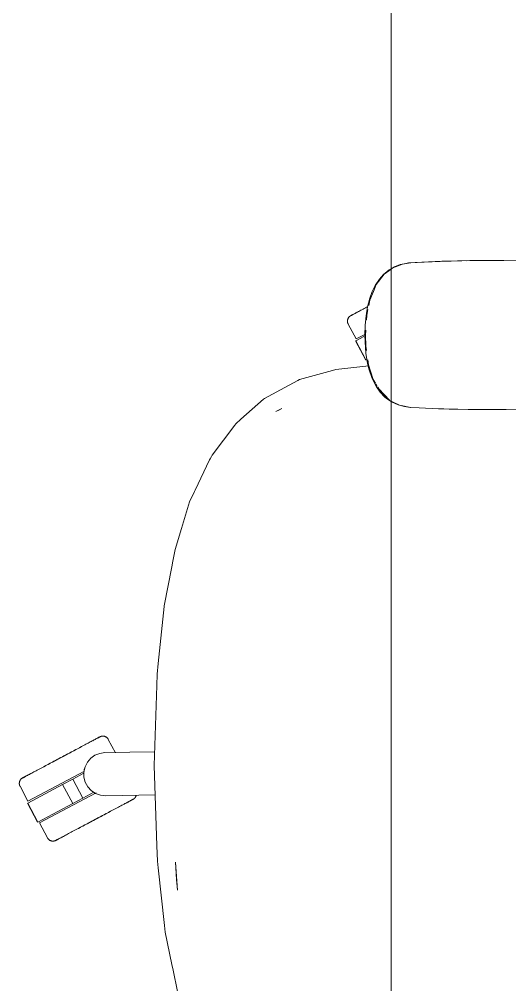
# Model space of a CAD drawing. Header units: millimetres. Extents: x 155927 to 295199, y -4084 to 97293.
# Drawn here: x 186882 to 187200, y 33406 to 34034 of the extents above; entities that cross this region are included whole.
import ezdxf

# ---------------------------------------------------------------- set-up
doc = ezdxf.new("R2010")
doc.units = ezdxf.units.MM
doc.header["$MEASUREMENT"] = 0
doc.layers.add('G-IMPT', color=8, linetype='CONTINUOUS', lineweight=9)
doc.layers.add('I-FURN', color=8, linetype='CONTINUOUS', lineweight=9)

msp = doc.modelspace()

# ---------------------------------------------------------------- linework, layer by layer
at = {"layer": 'G-IMPT'}
for p, q in [((187156.28, 33876.32), (187134.5, 33875.23)), ((187155.07, 33876.28), (187134.5, 33875.23)), ((187156.28, 33876.32), (187136.1, 33875.35)), ((187176.47, 33876.79), (187155.07, 33876.28)), ((187166.64, 33876.62), (187155.07, 33876.28)), ((187155.07, 33876.28), (187156.28, 33876.32)), ((187176.47, 33876.79), (187156.28, 33876.32)), ((187166.64, 33876.62), (187185.86, 33876.83)), ((187176.47, 33876.79), (187166.64, 33876.62)), ((187196.65, 33876.74), (187166.64, 33876.62)), ((187174.43, 33876.77), (187172.52, 33876.69)), ((187176.47, 33876.75), (187174.43, 33876.77)), ((187196.65, 33876.74), (187176.47, 33876.79)), ((187196.65, 33876.74), (187185.86, 33876.83)), ((187196.65, 33876.74), (187205.07, 33876.57)), ((187122.04, 33870.82), (187118.3, 33867.74)), ((187123.23, 33871.21), (187118.81, 33867.94)), ((187123.23, 33871.5), (187122.04, 33870.82)), ((187125.47, 33872.78), (187123.23, 33871.5)), ((187124.44, 33872.11), (187123.23, 33871.21)), ((187130.63, 33874.52), (187124.44, 33872.11)), ((187125.47, 33872.78), (187129.11, 33874.17)), ((187130.46, 33874.54), (187129.11, 33874.17)), ((187130.46, 33874.54), (187132.85, 33874.98)), ((187130.63, 33874.52), (187134.48, 33875.1)), ((187134.5, 33875.23), (187132.85, 33874.98)), ((187134.5, 33875.23), (187136.1, 33875.35)), ((187112.97, 33860.65), (187115.63, 33864.7)), ((187118.81, 33867.94), (187113.6, 33861.15)), ((187115.63, 33864.7), (187118.3, 33867.74)), ((187109.43, 33851.13), (187111.76, 33856.76)), ((187112.97, 33860.65), (187110.99, 33856.58)), ((187113.6, 33861.15), (187111.76, 33856.76)), ((187109.4, 33852.25), (187107.97, 33846.77)), ((187109.43, 33851.13), (187108.72, 33847.67)), ((187109.4, 33852.25), (187110.99, 33856.58)), ((187106.98, 33840.83), (187107.97, 33846.77)), ((187108.16, 33844.92), (187107.39, 33841.17)), ((187106.98, 33840.83), (187106.41, 33834.68)), ((187107.39, 33841.17), (187107.19, 33837.97)), ((187106.23, 33828.35), (187106.41, 33834.68)), ((187106.32, 33823.84), (187106.23, 33828.35)), ((187106.79, 33831.46), (187106.6, 33828.35)), ((187106.83, 33821.18), (187106.6, 33828.35)), ((187106.32, 33823.84), (187106.89, 33816.52)), ((187106.83, 33821.18), (187107.23, 33818.4)), ((187108.01, 33809.76), (187106.89, 33816.52)), ((187108.68, 33808.42), (187087.4, 33806)), ((187108.99, 33805.84), (187108.01, 33809.76)), ((187108.1, 33812.21), (187108.56, 33808.92)), ((187108.56, 33808.92), (187111.59, 33799.53)), ((187085.14, 33805.37), (187063.79, 33799.36)), ((187085.14, 33805.37), (187087.4, 33806)), ((187108.99, 33805.84), (187110.73, 33800.75)), ((187110.73, 33800.75), (187112.93, 33796.11)), ((187062.68, 33798.76), (187051.45, 33792.75)), ((187063.79, 33799.36), (187062.68, 33798.76)), ((187111.59, 33799.53), (187113.06, 33797.08)), ((187112.93, 33796.11), (187113.74, 33794.74)), ((187113.34, 33796.61), (187114.2, 33795.17)), ((187116.18, 33791.28), (187113.74, 33794.74)), ((187114.67, 33794.38), (187116.55, 33791.23)), ((187051.45, 33792.75), (187041.01, 33787.17)), ((187115.36, 33793.32), (187122.26, 33785.92)), ((187115.36, 33793.32), (187116.64, 33791.85)), ((187119.05, 33788.24), (187116.18, 33791.28)), ((187116.55, 33791.23), (187122.26, 33785.92)), ((187116.77, 33791.69), (187119.85, 33788.16)), ((187119.05, 33788.24), (187120.37, 33787.1)), ((187122.26, 33785.92), (187119.85, 33788.16)), ((187025.56, 33773.56), (187040.34, 33786.58)), ((187040.34, 33786.58), (187041.01, 33787.17)), ((187123.23, 33785.15), (187120.37, 33787.1)), ((187124.5, 33784.82), (187123.23, 33785.45)), ((187123.59, 33784.9), (187127.92, 33782.91)), ((187124.5, 33784.82), (187128.76, 33782.72)), ((187131.87, 33781.85), (187127.92, 33782.91)), ((187128.76, 33782.72), (187136.1, 33781.35)), ((187135.88, 33781.35), (187131.87, 33781.85)), ((187141.54, 33781.06), (187135.88, 33781.35)), ((187048.31, 33778.56), (187052.2, 33780.51)), ((187048.31, 33778.56), (187050.61, 33779.73)), ((187050.61, 33779.73), (187052.2, 33780.51)), ((187141.54, 33781.06), (187154.1, 33780.45)), ((187157.65, 33780.32), (187154.1, 33780.45)), ((187173.32, 33779.95), (187157.65, 33780.32)), ((187161.05, 33780.27), (187164.37, 33780.12)), ((187166.59, 33780.12), (187164.37, 33780.12)), ((187173.32, 33779.95), (187177.83, 33779.89)), ((187177.83, 33779.89), (187192.54, 33779.9)), ((187198.01, 33779.97), (187192.54, 33779.9)), ((187198.01, 33779.97), (187210.32, 33780.27)), ((187007, 33750.23), (187021.57, 33769.72)), ((187021.57, 33769.72), (187022.3, 33770.69)), ((187025.56, 33773.56), (187022.3, 33770.69)), ((187007, 33750.23), (187006.54, 33749.46)), ((187005.18, 33747.17), (186995.92, 33727.53)), ((187005.18, 33747.17), (187005.6, 33747.88)), ((187006.54, 33749.46), (187005.6, 33747.88)), ((186992.29, 33719.85), (186995.48, 33726.61)), ((186995.92, 33727.53), (186995.48, 33726.61)), ((186992.29, 33719.85), (186986.97, 33702.58)), ((186986.97, 33702.58), (186982.78, 33688.97)), ((186982.78, 33688.97), (186981.32, 33681.37)), ((186980.62, 33677.7), (186981.32, 33681.37)), ((186980.62, 33677.7), (186975.75, 33652.32)), ((186975.66, 33651.86), (186971.84, 33614.87)), ((186975.66, 33651.86), (186975.75, 33652.32)), ((186971.84, 33614.87), (186971.11, 33607.8)), ((186970.88, 33600.54), (186971.11, 33607.8)), ((186969.26, 33548.38), (186970.88, 33600.54)), ((186970.97, 33496.2), (186969.26, 33548.38)), ((186970.97, 33496.2), (186971.29, 33486.26)), ((186971.77, 33481.88), (186971.29, 33486.26)), ((186971.77, 33481.88), (186975.9, 33444.44)), ((186983.17, 33485.72), (186983.81, 33474.39)), ((186983.17, 33485.72), (186984.42, 33467.44)), ((186984.42, 33467.44), (186983.81, 33474.39)), ((186976.39, 33440.02), (186975.9, 33444.44)), ((186980.74, 33419.08), (186976.39, 33440.02)), ((186980.74, 33419.08), (186981.5, 33415.4)), ((186981.5, 33415.4), (186984.37, 33401.58))]:
    msp.add_line(p, q, dxfattribs=at)
at = {"layer": 'I-FURN'}
for p, q in [((187123.23, 32826.14), (187123.23, 34226.14)), ((187123.23, 34226.14), (187123.23, 32826.14)), ((187102.96, 33844.1), (187102.33, 33843.77)), ((187103.63, 33844.46), (187102.96, 33844.1)), ((187104.32, 33844.82), (187103.63, 33844.46)), ((187105.04, 33845.21), (187104.32, 33844.82)), ((187105.79, 33845.61), (187105.04, 33845.21)), ((187106.57, 33846.02), (187105.79, 33845.61)), ((187107.37, 33846.45), (187106.57, 33846.02)), ((187108.19, 33846.88), (187107.37, 33846.45)), ((187094.9, 33837.67), (187094.91, 33837.83)), ((187094.91, 33837.83), (187094.93, 33837.99)), ((187094.93, 33837.99), (187094.96, 33838.15)), ((187094.96, 33838.15), (187095, 33838.31)), ((187095, 33838.31), (187095.04, 33838.47)), ((187095.04, 33838.47), (187095.08, 33838.62)), ((187095.08, 33838.62), (187095.13, 33838.77)), ((187095.13, 33838.77), (187095.19, 33838.92)), ((187095.19, 33838.92), (187095.26, 33839.07)), ((187095.26, 33839.07), (187095.33, 33839.22)), ((187095.33, 33839.22), (187095.4, 33839.36)), ((187095.4, 33839.36), (187095.49, 33839.5)), ((187095.49, 33839.5), (187095.57, 33839.63)), ((187095.57, 33839.63), (187095.66, 33839.77)), ((187095.66, 33839.77), (187095.76, 33839.89)), ((187095.76, 33839.89), (187095.87, 33840.02)), ((187095.87, 33840.02), (187095.97, 33840.14)), ((187095.97, 33840.14), (187096.09, 33840.25)), ((187096.09, 33840.25), (187096.2, 33840.36)), ((187096.2, 33840.36), (187096.32, 33840.47)), ((187096.32, 33840.47), (187096.45, 33840.57)), ((187096.45, 33840.57), (187096.58, 33840.67)), ((187096.58, 33840.67), (187096.71, 33840.76)), ((187096.71, 33840.76), (187096.85, 33840.84)), ((187096.85, 33840.84), (187096.99, 33840.92)), ((187096.99, 33840.92), (187097.03, 33840.95)), ((187097.07, 33840.97), (187097.03, 33840.95)), ((187097.03, 33840.95), (187097.05, 33840.96)), ((187097.03, 33840.95), (187097.03, 33840.95)), ((187097.05, 33840.96), (187097.11, 33840.99)), ((187097.16, 33841.01), (187097.07, 33840.97)), ((187097.11, 33840.99), (187097.21, 33841.04)), ((187097.28, 33841.08), (187097.16, 33841.01)), ((187097.21, 33841.04), (187097.35, 33841.12)), ((187097.44, 33841.17), (187097.28, 33841.08)), ((187097.35, 33841.12), (187097.53, 33841.21)), ((187097.64, 33841.27), (187097.44, 33841.17)), ((187097.53, 33841.21), (187097.75, 33841.33)), ((187097.88, 33841.4), (187097.64, 33841.27)), ((187097.75, 33841.33), (187098.01, 33841.47)), ((187098.16, 33841.55), (187097.88, 33841.4)), ((187098.01, 33841.47), (187098.3, 33841.62)), ((187098.48, 33841.72), (187098.16, 33841.55)), ((187098.3, 33841.62), (187098.64, 33841.8)), ((187098.83, 33841.91), (187098.48, 33841.72)), ((187098.64, 33841.8), (187099.01, 33842)), ((187099.23, 33842.12), (187098.83, 33841.91)), ((187099.01, 33842), (187099.42, 33842.22)), ((187099.66, 33842.34), (187099.23, 33842.12)), ((187099.42, 33842.22), (187099.87, 33842.46)), ((187100.12, 33842.59), (187099.66, 33842.34)), ((187099.87, 33842.46), (187100.35, 33842.71)), ((187100.62, 33842.86), (187100.12, 33842.59)), ((187100.35, 33842.71), (187100.87, 33842.99)), ((187101.16, 33843.14), (187100.62, 33842.86)), ((187100.87, 33842.99), (187101.42, 33843.28)), ((187101.73, 33843.45), (187101.16, 33843.14)), ((187101.42, 33843.28), (187102, 33843.59)), ((187102.33, 33843.77), (187101.73, 33843.45)), ((187094.89, 33837.51), (187094.9, 33837.67)), ((187094.89, 33837.35), (187094.89, 33837.51)), ((187094.89, 33837.19), (187094.89, 33837.35)), ((187094.9, 33837.03), (187094.89, 33837.19)), ((187094.92, 33836.87), (187094.9, 33837.03)), ((187094.95, 33836.71), (187094.92, 33836.87)), ((187094.98, 33836.55), (187094.95, 33836.71)), ((187095.01, 33836.39), (187094.98, 33836.55)), ((187095.05, 33836.24), (187095.01, 33836.39)), ((187095.1, 33836.09), (187095.05, 33836.24)), ((187095.16, 33835.93), (187095.1, 33836.09)), ((187095.22, 33835.79), (187095.16, 33835.93)), ((187095.29, 33835.64), (187095.22, 33835.79)), ((187095.36, 33835.49), (187095.29, 33835.64)), ((187095.36, 33835.49), (187100.51, 33825.81)), ((187100.33, 33824.58), (187105.62, 33827.39)), ((187100.51, 33825.81), (187106.14, 33828.8)), ((187100.15, 33824.49), (187106.73, 33812.13)), ((187106.9, 33812.22), (187100.33, 33824.58)), ((187106.99, 33812.27), (187106.9, 33812.22)), ((186924.03, 33561.86), (186923.22, 33561.43)), ((186924.82, 33562.28), (186924.03, 33561.86)), ((186925.58, 33562.69), (186924.82, 33562.28)), ((186926.32, 33563.08), (186925.58, 33562.69)), ((186927.02, 33563.45), (186926.32, 33563.08)), ((186927.7, 33563.81), (186927.02, 33563.45)), ((186928.35, 33564.16), (186927.7, 33563.81)), ((186928.97, 33564.49), (186928.35, 33564.16)), ((186929.55, 33564.8), (186928.97, 33564.49)), ((186929.24, 33564.63), (186929.81, 33564.93)), ((186930.1, 33565.09), (186929.55, 33564.8)), ((186929.81, 33564.93), (186930.34, 33565.22)), ((186930.62, 33565.36), (186930.1, 33565.09)), ((186930.34, 33565.22), (186930.85, 33565.48)), ((186931.1, 33565.62), (186930.62, 33565.36)), ((186930.85, 33565.48), (186931.31, 33565.73)), ((186931.55, 33565.86), (186931.1, 33565.62)), ((186931.31, 33565.73), (186931.74, 33565.96)), ((186931.96, 33566.08), (186931.55, 33565.86)), ((186931.74, 33565.96), (186932.13, 33566.17)), ((186932.33, 33566.27), (186931.96, 33566.08)), ((186932.13, 33566.17), (186932.49, 33566.36)), ((186932.67, 33566.45), (186932.33, 33566.27)), ((186932.49, 33566.36), (186932.81, 33566.53)), ((186932.96, 33566.61), (186932.67, 33566.45)), ((186932.81, 33566.53), (186933.09, 33566.68)), ((186933.22, 33566.75), (186932.96, 33566.61)), ((186933.09, 33566.68), (186933.33, 33566.8)), ((186933.44, 33566.86), (186933.22, 33566.75)), ((186933.33, 33566.8), (186933.53, 33566.91)), ((186933.62, 33566.96), (186933.44, 33566.86)), ((186933.53, 33566.91), (186933.69, 33567)), ((186933.76, 33567.04), (186933.62, 33566.96)), ((186933.69, 33567), (186933.81, 33567.06)), ((186933.86, 33567.09), (186933.76, 33567.04)), ((186933.81, 33567.06), (186933.89, 33567.11)), ((186933.92, 33567.12), (186933.86, 33567.09)), ((186933.89, 33567.11), (186933.94, 33567.13)), ((186933.94, 33567.13), (186933.92, 33567.12)), ((186933.94, 33567.13), (186934.09, 33567.2)), ((186933.94, 33567.13), (186933.94, 33567.13)), ((186934.09, 33567.2), (186934.23, 33567.27)), ((186934.23, 33567.27), (186934.38, 33567.33)), ((186934.38, 33567.33), (186934.53, 33567.39)), ((186934.53, 33567.39), (186934.69, 33567.44)), ((186934.69, 33567.44), (186934.84, 33567.48)), ((186934.84, 33567.48), (186935, 33567.52)), ((186935, 33567.52), (186935.16, 33567.55)), ((186935.16, 33567.55), (186935.32, 33567.57)), ((186935.32, 33567.57), (186935.48, 33567.59)), ((186935.48, 33567.59), (186935.64, 33567.6)), ((186935.64, 33567.6), (186935.8, 33567.6)), ((186935.8, 33567.6), (186935.96, 33567.6)), ((186935.96, 33567.6), (186936.12, 33567.59)), ((186936.12, 33567.59), (186936.28, 33567.58)), ((186936.28, 33567.58), (186936.44, 33567.56)), ((186936.44, 33567.56), (186936.6, 33567.53)), ((186936.6, 33567.53), (186936.76, 33567.5)), ((186936.76, 33567.5), (186936.91, 33567.46)), ((186936.91, 33567.46), (186937.07, 33567.41)), ((186937.07, 33567.41), (186937.22, 33567.36)), ((186937.22, 33567.36), (186937.37, 33567.3)), ((186937.37, 33567.3), (186937.52, 33567.23)), ((186937.52, 33567.23), (186937.66, 33567.16)), ((186937.66, 33567.16), (186937.81, 33567.09)), ((186937.81, 33567.09), (186937.94, 33567.01)), ((186937.94, 33567.01), (186938.08, 33566.92)), ((186938.08, 33566.92), (186938.21, 33566.83)), ((186938.21, 33566.83), (186938.34, 33566.73)), ((186938.34, 33566.73), (186938.46, 33566.63)), ((186938.46, 33566.63), (186938.58, 33566.52)), ((186938.58, 33566.52), (186938.7, 33566.41)), ((186938.7, 33566.41), (186938.81, 33566.29)), ((186938.81, 33566.29), (186938.92, 33566.17)), ((186938.92, 33566.17), (186939.02, 33566.04)), ((186939.02, 33566.04), (186939.12, 33565.91)), ((186939.12, 33565.91), (186939.21, 33565.78)), ((186939.21, 33565.78), (186939.29, 33565.64)), ((186939.29, 33565.64), (186939.37, 33565.5)), ((186939.37, 33565.5), (186939.39, 33565.46)), ((186944.09, 33556.62), (186939.39, 33565.46)), ((186912.08, 33555.51), (186911.08, 33554.98)), ((186911.54, 33555.22), (186912.54, 33555.75)), ((186913.08, 33556.04), (186912.08, 33555.51)), ((186912.54, 33555.75), (186913.53, 33556.28)), ((186914.06, 33556.56), (186913.08, 33556.04)), ((186913.53, 33556.28), (186914.52, 33556.8)), ((186915.04, 33557.08), (186914.06, 33556.56)), ((186914.52, 33556.8), (186915.49, 33557.32)), ((186916.01, 33557.6), (186915.04, 33557.08)), ((186915.49, 33557.32), (186916.45, 33557.83)), ((186916.97, 33558.11), (186916.01, 33557.6)), ((186916.45, 33557.83), (186917.41, 33558.34)), ((186917.91, 33558.61), (186916.97, 33558.11)), ((186917.41, 33558.34), (186918.34, 33558.84)), ((186918.84, 33559.1), (186917.91, 33558.61)), ((186918.34, 33558.84), (186919.27, 33559.33)), ((186919.76, 33559.59), (186918.84, 33559.1)), ((186919.27, 33559.33), (186920.17, 33559.81)), ((186920.65, 33560.07), (186919.76, 33559.59)), ((186920.17, 33559.81), (186921.06, 33560.28)), ((186921.53, 33560.53), (186920.65, 33560.07)), ((186921.06, 33560.28), (186921.93, 33560.74)), ((186922.39, 33560.99), (186921.53, 33560.53)), ((186921.93, 33560.74), (186922.77, 33561.19)), ((186923.22, 33561.43), (186922.39, 33560.99)), ((186930.73, 33555.13), (186933.86, 33556.38)), ((186933.86, 33556.38), (186937.2, 33556.84)), ((186937.2, 33556.84), (186969.54, 33557.41)), ((186900.2, 33549.19), (186899.27, 33548.69)), ((186899.7, 33548.92), (186900.64, 33549.42)), ((186901.16, 33549.7), (186900.2, 33549.19)), ((186900.64, 33549.42), (186901.6, 33549.93)), ((186902.12, 33550.21), (186901.16, 33549.7)), ((186901.6, 33549.93), (186902.57, 33550.45)), ((186903.09, 33550.73), (186902.12, 33550.21)), ((186902.57, 33550.45), (186903.54, 33550.97)), ((186904.08, 33551.25), (186903.09, 33550.73)), ((186903.54, 33550.97), (186904.53, 33551.49)), ((186905.07, 33551.78), (186904.08, 33551.25)), ((186904.53, 33551.49), (186905.53, 33552.02)), ((186906.06, 33552.31), (186905.07, 33551.78)), ((186905.53, 33552.02), (186906.53, 33552.55)), ((186907.07, 33552.84), (186906.06, 33552.31)), ((186906.53, 33552.55), (186907.53, 33553.09)), ((186908.07, 33553.38), (186907.07, 33552.84)), ((186907.53, 33553.09), (186908.53, 33553.62)), ((186909.08, 33553.91), (186908.07, 33553.38)), ((186908.53, 33553.62), (186909.54, 33554.16)), ((186910.08, 33554.44), (186909.08, 33553.91)), ((186909.54, 33554.16), (186910.54, 33554.69)), ((186911.08, 33554.98), (186910.08, 33554.44)), ((186910.54, 33554.69), (186911.54, 33555.22)), ((186924.28, 33547.58), (186925.8, 33550.6)), ((186925.8, 33550.6), (186927.99, 33553.16)), ((186927.99, 33553.16), (186930.73, 33555.13)), ((186887.15, 33525.26), (186923.87, 33544.79)), ((186888.37, 33542.9), (186887.8, 33542.6)), ((186888.06, 33542.73), (186888.64, 33543.05)), ((186888.97, 33543.22), (186888.37, 33542.9)), ((186889.6, 33543.56), (186888.97, 33543.22)), ((186890.27, 33543.91), (186889.6, 33543.56)), ((186890.96, 33544.28), (186890.27, 33543.91)), ((186891.68, 33544.66), (186890.96, 33544.28)), ((186892.43, 33545.06), (186891.68, 33544.66)), ((186893.21, 33545.47), (186892.43, 33545.06)), ((186894.01, 33545.9), (186893.21, 33545.47)), ((186894.84, 33546.34), (186894.01, 33545.9)), ((186895.68, 33546.79), (186894.84, 33546.34)), ((186896.55, 33547.25), (186895.68, 33546.79)), ((186897.44, 33547.72), (186896.55, 33547.25)), ((186898.34, 33548.2), (186897.44, 33547.72)), ((186897.85, 33547.94), (186898.77, 33548.43)), ((186899.27, 33548.69), (186898.34, 33548.2)), ((186898.77, 33548.43), (186899.7, 33548.92)), ((186916.32, 33539.64), (186923.46, 33543.44)), ((186923.53, 33544.29), (186924.28, 33547.58)), ((186923.59, 33540.92), (186923.53, 33544.29)), ((186881.53, 33536.97), (186881.54, 33537.13)), ((186881.53, 33536.81), (186881.53, 33536.97)), ((186881.53, 33536.65), (186881.53, 33536.81)), ((186881.54, 33536.48), (186881.53, 33536.65)), ((186881.54, 33537.13), (186881.55, 33537.29)), ((186881.55, 33537.29), (186881.58, 33537.45)), ((186881.58, 33537.45), (186881.6, 33537.61)), ((186881.6, 33537.61), (186881.64, 33537.77)), ((186881.64, 33537.77), (186881.68, 33537.92)), ((186881.68, 33537.92), (186881.72, 33538.08)), ((186881.72, 33538.08), (186881.78, 33538.23)), ((186881.78, 33538.23), (186881.83, 33538.38)), ((186881.83, 33538.38), (186881.9, 33538.53)), ((186881.9, 33538.53), (186881.97, 33538.67)), ((186881.97, 33538.67), (186882.04, 33538.81)), ((186882.04, 33538.81), (186882.13, 33538.95)), ((186882.13, 33538.95), (186882.21, 33539.09)), ((186882.21, 33539.09), (186882.31, 33539.22)), ((186882.31, 33539.22), (186882.4, 33539.35)), ((186882.4, 33539.35), (186882.51, 33539.47)), ((186882.51, 33539.47), (186882.61, 33539.59)), ((186882.61, 33539.59), (186882.73, 33539.71)), ((186882.73, 33539.71), (186882.84, 33539.82)), ((186882.84, 33539.82), (186882.96, 33539.93)), ((186882.96, 33539.93), (186883.09, 33540.03)), ((186883.09, 33540.03), (186883.22, 33540.12)), ((186883.22, 33540.12), (186883.35, 33540.21)), ((186883.35, 33540.21), (186883.49, 33540.3)), ((186883.49, 33540.3), (186883.63, 33540.38)), ((186883.63, 33540.38), (186883.67, 33540.4)), ((186883.71, 33540.43), (186883.67, 33540.4)), ((186883.67, 33540.4), (186883.69, 33540.41)), ((186883.67, 33540.4), (186883.67, 33540.4)), ((186883.69, 33540.41), (186883.75, 33540.44)), ((186883.8, 33540.47), (186883.71, 33540.43)), ((186883.75, 33540.44), (186883.85, 33540.5)), ((186883.92, 33540.53), (186883.8, 33540.47)), ((186883.85, 33540.5), (186883.99, 33540.57)), ((186884.08, 33540.62), (186883.92, 33540.53)), ((186883.99, 33540.57), (186884.17, 33540.67)), ((186884.28, 33540.73), (186884.08, 33540.62)), ((186884.17, 33540.67), (186884.39, 33540.78)), ((186884.52, 33540.85), (186884.28, 33540.73)), ((186884.39, 33540.78), (186884.65, 33540.92)), ((186884.8, 33541), (186884.52, 33540.85)), ((186884.65, 33540.92), (186884.94, 33541.08)), ((186885.12, 33541.17), (186884.8, 33541)), ((186884.94, 33541.08), (186885.28, 33541.26)), ((186885.48, 33541.36), (186885.12, 33541.17)), ((186885.28, 33541.26), (186885.65, 33541.46)), ((186885.87, 33541.57), (186885.48, 33541.36)), ((186885.65, 33541.46), (186886.06, 33541.67)), ((186886.3, 33541.8), (186885.87, 33541.57)), ((186886.06, 33541.67), (186886.51, 33541.91)), ((186886.76, 33542.05), (186886.3, 33541.8)), ((186886.51, 33541.91), (186886.99, 33542.17)), ((186887.26, 33542.31), (186886.76, 33542.05)), ((186886.99, 33542.17), (186887.51, 33542.44)), ((186887.8, 33542.6), (186887.26, 33542.31)), ((186887.51, 33542.44), (186888.06, 33542.73)), ((186909.68, 33536.11), (186916.32, 33539.64)), ((186922.89, 33527.28), (186916.32, 33539.64)), ((186924.45, 33537.66), (186923.59, 33540.92)), ((186926.07, 33534.7), (186924.45, 33537.66)), ((186881.56, 33536.32), (186881.54, 33536.48)), ((186881.59, 33536.16), (186881.56, 33536.32)), ((186881.62, 33536.01), (186881.59, 33536.16)), ((186881.65, 33535.85), (186881.62, 33536.01)), ((186881.7, 33535.69), (186881.65, 33535.85)), ((186881.74, 33535.54), (186881.7, 33535.69)), ((186881.8, 33535.39), (186881.74, 33535.54)), ((186881.86, 33535.24), (186881.8, 33535.39)), ((186881.93, 33535.09), (186881.86, 33535.24)), ((186882, 33534.95), (186881.93, 33535.09)), ((186882, 33534.95), (186887.15, 33525.26)), ((186886.97, 33524.03), (186909.68, 33536.11)), ((186894.66, 33511.14), (186931.41, 33530.68)), ((186916.25, 33523.75), (186909.68, 33536.11)), ((186930.03, 33531.08), (186922.89, 33527.28)), ((186928.35, 33532.22), (186926.07, 33534.7)), ((186931.16, 33530.35), (186928.35, 33532.22)), ((186934.34, 33529.21), (186931.16, 33530.35)), ((186893.54, 33511.67), (186886.97, 33524.03)), ((186922.89, 33527.28), (186916.25, 33523.75)), ((186937.69, 33528.86), (186934.34, 33529.21)), ((186969.88, 33529.42), (186937.69, 33528.86)), ((186950.23, 33523.7), (186950.84, 33524.02)), ((186951.15, 33524.18), (186950.56, 33523.87)), ((186950.84, 33524.02), (186951.4, 33524.32)), ((186951.7, 33524.47), (186951.15, 33524.18)), ((186951.4, 33524.32), (186951.94, 33524.6)), ((186952.21, 33524.75), (186951.7, 33524.47)), ((186951.94, 33524.6), (186952.44, 33524.87)), ((186952.7, 33525.01), (186952.21, 33524.75)), ((186952.44, 33524.87), (186952.91, 33525.12)), ((186953.14, 33525.24), (186952.7, 33525.01)), ((186952.91, 33525.12), (186953.34, 33525.35)), ((186953.55, 33525.46), (186953.14, 33525.24)), ((186953.34, 33525.35), (186953.73, 33525.55)), ((186953.93, 33525.66), (186953.55, 33525.46)), ((186953.73, 33525.55), (186954.09, 33525.74)), ((186954.26, 33525.84), (186953.93, 33525.66)), ((186954.09, 33525.74), (186954.4, 33525.91)), ((186954.56, 33526), (186954.26, 33525.84)), ((186954.4, 33525.91), (186954.68, 33526.06)), ((186954.82, 33526.13), (186954.56, 33526)), ((186954.68, 33526.06), (186954.92, 33526.19)), ((186955.04, 33526.25), (186954.82, 33526.13)), ((186954.92, 33526.19), (186955.12, 33526.3)), ((186955.22, 33526.35), (186955.04, 33526.25)), ((186955.12, 33526.3), (186955.29, 33526.38)), ((186955.36, 33526.42), (186955.22, 33526.35)), ((186955.29, 33526.38), (186955.41, 33526.45)), ((186955.46, 33526.47), (186955.36, 33526.42)), ((186955.41, 33526.45), (186955.49, 33526.49)), ((186955.52, 33526.51), (186955.46, 33526.47)), ((186955.49, 33526.49), (186955.53, 33526.51)), ((186955.54, 33526.52), (186955.52, 33526.51)), ((186955.53, 33526.51), (186955.54, 33526.52)), ((186955.58, 33526.54), (186955.54, 33526.52)), ((186955.72, 33526.62), (186955.58, 33526.54)), ((186955.85, 33526.7), (186955.72, 33526.62)), ((186955.99, 33526.79), (186955.85, 33526.7)), ((186956.11, 33526.89), (186955.99, 33526.79)), ((186956.24, 33526.99), (186956.11, 33526.89)), ((186956.36, 33527.1), (186956.24, 33526.99)), ((186956.48, 33527.21), (186956.36, 33527.1)), ((186956.59, 33527.32), (186956.48, 33527.21)), ((186956.7, 33527.44), (186956.59, 33527.32)), ((186956.8, 33527.57), (186956.7, 33527.44)), ((186956.9, 33527.7), (186956.8, 33527.57)), ((186956.99, 33527.83), (186956.9, 33527.7)), ((186957.08, 33527.96), (186956.99, 33527.83)), ((186957.16, 33528.1), (186957.08, 33527.96)), ((186957.24, 33528.24), (186957.16, 33528.1)), ((186957.31, 33528.39), (186957.24, 33528.24)), ((186957.37, 33528.54), (186957.31, 33528.39)), ((186957.43, 33528.69), (186957.37, 33528.54)), ((186957.48, 33528.84), (186957.43, 33528.69)), ((186957.53, 33528.99), (186957.48, 33528.84)), ((186957.57, 33529.15), (186957.53, 33528.99)), ((186886.8, 33523.94), (186893.37, 33511.58)), ((186916.25, 33523.75), (186893.54, 33511.67)), ((186938.05, 33517.22), (186939, 33517.72)), ((186939.51, 33517.99), (186938.56, 33517.49)), ((186939, 33517.72), (186939.94, 33518.22)), ((186940.44, 33518.49), (186939.51, 33517.99)), ((186939.94, 33518.22), (186940.86, 33518.71)), ((186941.35, 33518.97), (186940.44, 33518.49)), ((186940.86, 33518.71), (186941.77, 33519.19)), ((186941.77, 33519.19), (186942.65, 33519.67)), ((186942.65, 33519.67), (186943.52, 33520.13)), ((186943.52, 33520.13), (186944.37, 33520.58)), ((186944.37, 33520.58), (186945.19, 33521.02)), ((186945.19, 33521.02), (186945.99, 33521.44)), ((186945.99, 33521.44), (186946.77, 33521.85)), ((186946.77, 33521.85), (186947.52, 33522.25)), ((186947.52, 33522.25), (186948.24, 33522.64)), ((186948.24, 33522.64), (186948.94, 33523.01)), ((186948.94, 33523.01), (186949.6, 33523.36)), ((186949.6, 33523.36), (186950.23, 33523.7)), ((186927.66, 33511.69), (186926.66, 33511.16)), ((186927.12, 33511.41), (186928.12, 33511.94)), ((186928.66, 33512.23), (186927.66, 33511.69)), ((186928.12, 33511.94), (186929.12, 33512.47)), ((186929.67, 33512.76), (186928.66, 33512.23)), ((186929.12, 33512.47), (186930.13, 33513.01)), ((186930.67, 33513.29), (186929.67, 33512.76)), ((186930.13, 33513.01), (186931.13, 33513.54)), ((186931.68, 33513.83), (186930.67, 33513.29)), ((186931.13, 33513.54), (186932.14, 33514.07)), ((186932.68, 33514.36), (186931.68, 33513.83)), ((186932.14, 33514.07), (186933.14, 33514.61)), ((186933.68, 33514.89), (186932.68, 33514.36)), ((186933.14, 33514.61), (186934.14, 33515.14)), ((186934.67, 33515.42), (186933.68, 33514.89)), ((186934.14, 33515.14), (186935.13, 33515.66)), ((186935.66, 33515.95), (186934.67, 33515.42)), ((186935.13, 33515.66), (186936.11, 33516.19)), ((186936.64, 33516.47), (186935.66, 33515.95)), ((186936.11, 33516.19), (186937.09, 33516.7)), ((186937.61, 33516.98), (186936.64, 33516.47)), ((186937.09, 33516.7), (186938.05, 33517.22)), ((186938.56, 33517.49), (186937.61, 33516.98)), ((186894.66, 33511.14), (186899.81, 33501.45)), ((186915.17, 33505.05), (186915.98, 33505.48)), ((186915.98, 33505.48), (186916.82, 33505.93)), ((186917.28, 33506.17), (186916.43, 33505.72)), ((186916.82, 33505.93), (186917.68, 33506.38)), ((186918.15, 33506.63), (186917.28, 33506.17)), ((186917.68, 33506.38), (186918.55, 33506.85)), ((186919.03, 33507.11), (186918.15, 33506.63)), ((186918.55, 33506.85), (186919.45, 33507.33)), ((186919.94, 33507.59), (186919.03, 33507.11)), ((186919.45, 33507.33), (186920.36, 33507.81)), ((186920.86, 33508.08), (186919.94, 33507.59)), ((186920.36, 33507.81), (186921.29, 33508.31)), ((186921.8, 33508.58), (186920.86, 33508.08)), ((186921.29, 33508.31), (186922.24, 33508.81)), ((186922.75, 33509.08), (186921.8, 33508.58)), ((186922.24, 33508.81), (186923.19, 33509.32)), ((186923.71, 33509.6), (186922.75, 33509.08)), ((186923.19, 33509.32), (186924.16, 33509.83)), ((186924.69, 33510.11), (186923.71, 33509.6)), ((186924.16, 33509.83), (186925.14, 33510.35)), ((186925.67, 33510.64), (186924.69, 33510.11)), ((186925.14, 33510.35), (186926.13, 33510.88)), ((186926.66, 33511.16), (186925.67, 33510.64)), ((186926.13, 33510.88), (186927.12, 33511.41)), ((186899.83, 33501.41), (186899.81, 33501.45)), ((186899.91, 33501.27), (186899.83, 33501.41)), ((186900, 33501.14), (186899.91, 33501.27)), ((186900.09, 33501), (186900, 33501.14)), ((186900.19, 33500.87), (186900.09, 33501)), ((186900.29, 33500.75), (186900.19, 33500.87)), ((186900.39, 33500.63), (186900.29, 33500.75)), ((186900.5, 33500.51), (186900.39, 33500.63)), ((186900.62, 33500.4), (186900.5, 33500.51)), ((186900.74, 33500.29), (186900.62, 33500.4)), ((186900.86, 33500.19), (186900.74, 33500.29)), ((186900.99, 33500.09), (186900.86, 33500.19)), ((186901.12, 33500), (186900.99, 33500.09)), ((186901.26, 33499.91), (186901.12, 33500)), ((186901.4, 33499.83), (186901.26, 33499.91)), ((186901.54, 33499.75), (186901.4, 33499.83)), ((186901.69, 33499.68), (186901.54, 33499.75)), ((186901.83, 33499.62), (186901.69, 33499.68)), ((186901.98, 33499.56), (186901.83, 33499.62)), ((186902.14, 33499.51), (186901.98, 33499.56)), ((186902.29, 33499.46), (186902.14, 33499.51)), ((186902.45, 33499.42), (186902.29, 33499.46)), ((186902.6, 33499.39), (186902.45, 33499.42)), ((186902.76, 33499.36), (186902.6, 33499.39)), ((186902.92, 33499.34), (186902.76, 33499.36)), ((186903.08, 33499.32), (186902.92, 33499.34)), ((186903.24, 33499.31), (186903.08, 33499.32)), ((186903.41, 33499.31), (186903.24, 33499.31)), ((186903.57, 33499.32), (186903.41, 33499.31)), ((186903.73, 33499.33), (186903.57, 33499.32)), ((186903.89, 33499.35), (186903.73, 33499.33)), ((186904.05, 33499.37), (186903.89, 33499.35)), ((186904.21, 33499.4), (186904.05, 33499.37)), ((186904.36, 33499.44), (186904.21, 33499.4)), ((186904.52, 33499.48), (186904.36, 33499.44)), ((186904.67, 33499.53), (186904.52, 33499.48)), ((186904.82, 33499.58), (186904.67, 33499.53)), ((186904.97, 33499.64), (186904.82, 33499.58)), ((186905.12, 33499.71), (186904.97, 33499.64)), ((186905.26, 33499.78), (186905.12, 33499.71)), ((186905.26, 33499.78), (186905.28, 33499.8)), ((186905.27, 33499.79), (186905.26, 33499.78)), ((186905.31, 33499.81), (186905.27, 33499.79)), ((186905.28, 33499.8), (186905.34, 33499.83)), ((186905.39, 33499.85), (186905.31, 33499.81)), ((186905.34, 33499.83), (186905.44, 33499.88)), ((186905.51, 33499.92), (186905.39, 33499.85)), ((186905.44, 33499.88), (186905.58, 33499.96)), ((186905.68, 33500), (186905.51, 33499.92)), ((186905.58, 33499.96), (186905.76, 33500.05)), ((186905.88, 33500.11), (186905.68, 33500)), ((186905.76, 33500.05), (186905.98, 33500.17)), ((186906.12, 33500.24), (186905.88, 33500.11)), ((186905.98, 33500.17), (186906.24, 33500.3)), ((186906.4, 33500.39), (186906.12, 33500.24)), ((186906.24, 33500.3), (186906.54, 33500.46)), ((186906.72, 33500.56), (186906.4, 33500.39)), ((186906.54, 33500.46), (186906.87, 33500.64)), ((186907.07, 33500.75), (186906.72, 33500.56)), ((186906.87, 33500.64), (186907.25, 33500.84)), ((186907.46, 33500.95), (186907.07, 33500.75)), ((186907.25, 33500.84), (186907.66, 33501.06)), ((186907.89, 33501.18), (186907.46, 33500.95)), ((186907.66, 33501.06), (186908.1, 33501.29)), ((186908.36, 33501.43), (186907.89, 33501.18)), ((186908.1, 33501.29), (186908.59, 33501.55)), ((186908.86, 33501.7), (186908.36, 33501.43)), ((186908.59, 33501.55), (186909.1, 33501.83)), ((186909.4, 33501.98), (186908.86, 33501.7)), ((186909.1, 33501.83), (186909.65, 33502.12)), ((186909.96, 33502.28), (186909.4, 33501.98)), ((186909.65, 33502.12), (186910.24, 33502.43)), ((186910.24, 33502.43), (186910.85, 33502.76)), ((186910.85, 33502.76), (186911.5, 33503.1)), ((186911.5, 33503.1), (186912.18, 33503.46)), ((186912.18, 33503.46), (186912.89, 33503.84)), ((186912.89, 33503.84), (186913.62, 33504.23)), ((186913.62, 33504.23), (186914.38, 33504.63)), ((186914.38, 33504.63), (186915.17, 33505.05))]:
    msp.add_line(p, q, dxfattribs=at)
msp.add_arc((186937.26, 33542.85), 13.81, 162.66397, 167.65266, dxfattribs=at)
msp.add_open_spline([(186923.65, 33545.21), (186923.73, 33545.64), (186923.83, 33546.07), (186923.94, 33546.49)], degree=3, dxfattribs=at)

doc.saveas('drawing.dxf')
